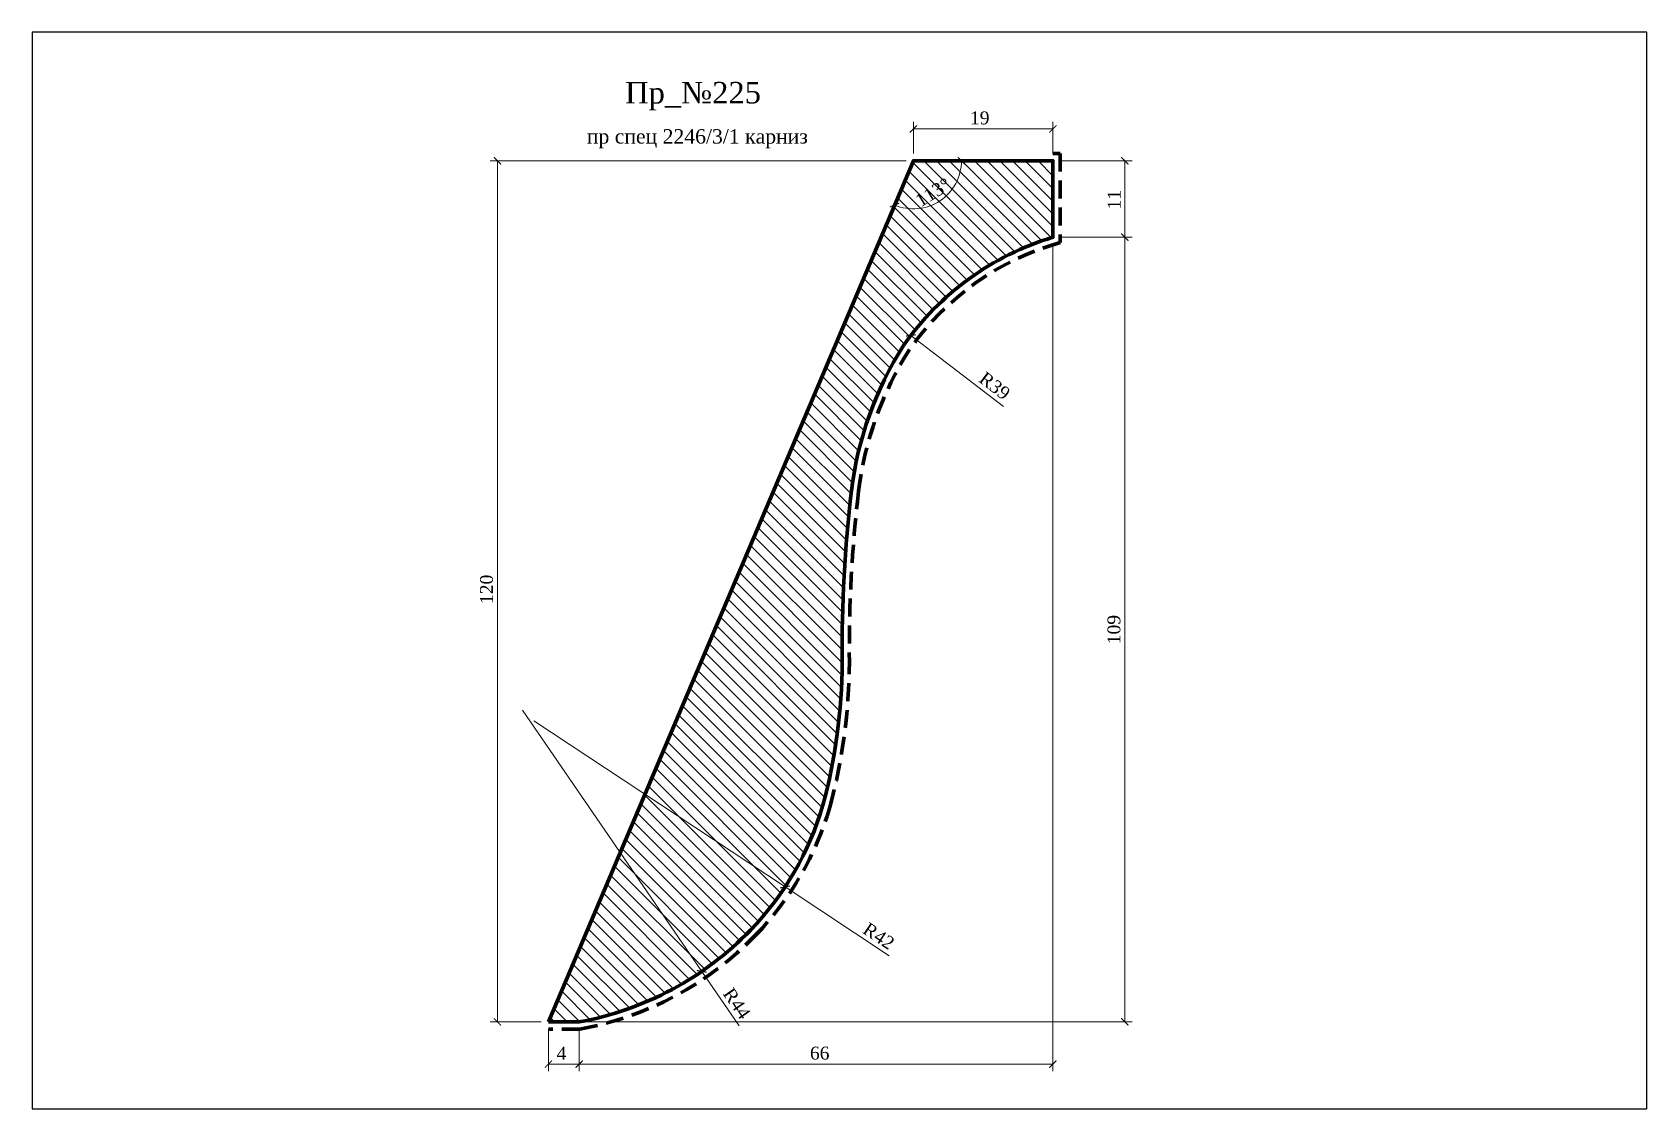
# Model space of a CAD drawing. Header units: millimetres. Extents: x 309150 to 309375, y -99472 to -99322.
import ezdxf

# ---------------------------------------------------------------- set-up
doc = ezdxf.new("R2010")
doc.units = ezdxf.units.MM
doc.header["$MEASUREMENT"] = 0
doc.linetypes.add('HIDDEN', pattern=[0.375, 0.25, -0.125])
doc.layers.add('Outside panel', color=7, linetype='Continuous', lineweight=18, true_color=0x7f5e57)
doc.layers.add('линия 15', color=7, linetype='Continuous', lineweight=15)
doc.layers.add('линия 50', color=1, linetype='Continuous', lineweight=140)
doc.styles.add('ELECT', font='times.ttf')
doc.styles.get("Standard").update_dxf_attribs({"font": 'times.ttf'})
doc.dimstyles.new('M_1', dxfattribs={"dimtxt": 1.8, "dimasz": 1, "dimexe": 1, "dimexo": 1, "dimgap": 0.6, "dimtad": 1, "dimdec": 0, "dimdsep": 46, "dimtxsty": 'Standard', "dimblk": 'ARCHTICK', "dimcen": -5, "dimclrd": 7, "dimclre": 7, "dimclrt": 7, "dimadec": 0, "dimazin": 0, "dimtfac": 1, "dimtdec": 0, "dimtmove": 0, "dimatfit": 3, "dimfxl": 1, "dimtolj": 1, "dimtzin": 0, "dimlwd": 5, "dimlwe": 5, "dimarcsym": 0})

# ---------------------------------------------------------------- blocks, each defined once
blk = doc.blocks.new('_ArchTick')
at = {"color": 0, "linetype": 'ByBlock', "const_width": 0.15}
blk.add_lwpolyline([(-0.5, -0.5), (0.5, 0.5)], dxfattribs=at)
blk = doc.blocks.new('*D10')
at = {"layer": 'Defpoints', "color": 0, "ltscale": 1000, "transparency": 16777216}
for p in [(309221.72, -99460.37), (309226.01, -99460.37), (309226.01, -99466.25)]:
    blk.add_point(p, dxfattribs=at)
at = {"layer": 'линия 15', "color": 7, "lineweight": 5, "ltscale": 1000, "transparency": 16777216}
for p, q in [((309221.72, -99461.37), (309221.72, -99467.25)), ((309226.01, -99461.37), (309226.01, -99467.25)), ((309221.72, -99466.25), (309226.01, -99466.25))]:
    blk.add_line(p, q, dxfattribs=at)
at = {"layer": 'линия 15', "color": 7, "lineweight": 5, "ltscale": 1000, "transparency": 16777216, "rotation": 180}
blk.add_blockref('_ArchTick', (309221.72, -99466.25), dxfattribs=at)
at = {"layer": 'линия 15', "color": 7, "lineweight": 5, "ltscale": 1000, "transparency": 16777216}
blk.add_blockref('_ArchTick', (309226.01, -99466.25), dxfattribs=at)
at = {"layer": 'линия 15', "color": 7, "ltscale": 1000, "transparency": 16777216, "insert": (309223.53, -99464.75), "char_height": 1.8, "attachment_point": 5}
blk.add_mtext('\\A1;4', dxfattribs=at)
blk = doc.blocks.new('*D9')
at = {"layer": 'Defpoints', "color": 0, "ltscale": 1000, "transparency": 16777216}
for p in [(309292.02, -99351.03), (309226.01, -99460.37), (309226.01, -99466.25)]:
    blk.add_point(p, dxfattribs=at)
at = {"layer": 'линия 15', "color": 7, "lineweight": 5, "ltscale": 1000, "transparency": 16777216}
for p, q in [((309292.02, -99352.03), (309292.02, -99467.25)), ((309226.01, -99461.37), (309226.01, -99467.25)), ((309292.02, -99466.25), (309226.01, -99466.25))]:
    blk.add_line(p, q, dxfattribs=at)
at = {"layer": 'линия 15', "color": 7, "lineweight": 5, "ltscale": 1000, "transparency": 16777216, "rotation": 180}
blk.add_blockref('_ArchTick', (309226.01, -99466.25), dxfattribs=at)
at = {"layer": 'линия 15', "color": 7, "lineweight": 5, "ltscale": 1000, "transparency": 16777216}
blk.add_blockref('_ArchTick', (309292.02, -99466.25), dxfattribs=at)
at = {"layer": 'линия 15', "color": 7, "ltscale": 1000, "transparency": 16777216, "insert": (309259.53, -99464.73), "char_height": 1.8, "attachment_point": 5}
blk.add_mtext('\\A1;66', dxfattribs=at)
blk = doc.blocks.new('*D8')
at = {"layer": 'Defpoints', "color": 0, "ltscale": 1000, "transparency": 16777216}
for p in [(309272.58, -99340.37), (309272.58, -99340.37), (309292.03, -99340.38), (309277.89, -99344.46), (309221.72, -99460.37)]:
    blk.add_point(p, dxfattribs=at)
at = {"layer": 'линия 15', "color": 7, "lineweight": 5, "ltscale": 1000, "transparency": 16777216}
blk.add_arc((309272.58, -99340.37), 6.7, 247.0315, 359.9623, dxfattribs=at)
for p, rotation in [((309279.28, -99340.37), 89.96231053433023), ((309269.97, -99346.54), 157.0314935492711)]:
    blk.add_blockref('_ArchTick', p, dxfattribs=dict(at, rotation=rotation))
at = {"layer": 'линия 15', "color": 7, "ltscale": 1000, "transparency": 16777216, "insert": (309275.31, -99344.78), "char_height": 1.8, "attachment_point": 5, "rotation": 31.6822}
blk.add_mtext('\\A1;113°', dxfattribs=at)
blk = doc.blocks.new('*D7')
at = {"layer": 'Defpoints', "color": 0, "ltscale": 1000, "transparency": 16777216}
for p in [(309292.02, -99351.03), (309221.72, -99460.37), (309302.06, -99460.37)]:
    blk.add_point(p, dxfattribs=at)
at = {"layer": 'линия 15', "color": 7, "lineweight": 5, "ltscale": 1000, "transparency": 16777216}
for p, q in [((309293.02, -99351.03), (309303.06, -99351.03)), ((309302.06, -99351.03), (309302.06, -99460.37)), ((309222.72, -99460.37), (309303.06, -99460.37))]:
    blk.add_line(p, q, dxfattribs=at)
for p, rotation in [((309302.06, -99351.03), 90), ((309302.06, -99460.37), 270)]:
    blk.add_blockref('_ArchTick', p, dxfattribs=dict(at, rotation=rotation))
at = {"layer": 'линия 15', "color": 7, "ltscale": 1000, "transparency": 16777216, "insert": (309300.54, -99405.7), "char_height": 1.8, "attachment_point": 5, "rotation": 90}
blk.add_mtext('\\A1;109', dxfattribs=at)
blk = doc.blocks.new('*D5')
at = {"layer": 'Defpoints', "color": 0, "ltscale": 1000, "transparency": 16777216}
for p in [(309272.58, -99340.37), (309214.61, -99460.37), (309221.72, -99460.37)]:
    blk.add_point(p, dxfattribs=at)
at = {"layer": 'линия 15', "color": 7, "lineweight": 5, "ltscale": 1000, "transparency": 16777216}
for p, q in [((309271.58, -99340.37), (309213.61, -99340.37)), ((309214.61, -99340.37), (309214.61, -99460.37)), ((309220.72, -99460.37), (309213.61, -99460.37))]:
    blk.add_line(p, q, dxfattribs=at)
for p, rotation in [((309214.61, -99340.37), 90), ((309214.61, -99460.37), 270)]:
    blk.add_blockref('_ArchTick', p, dxfattribs=dict(at, rotation=rotation))
at = {"layer": 'линия 15', "color": 7, "ltscale": 1000, "transparency": 16777216, "insert": (309213.1, -99400.09), "char_height": 1.8, "attachment_point": 5, "rotation": 90}
blk.add_mtext('\\A1;120', dxfattribs=at)
blk = doc.blocks.new('*D4')
at = {"layer": 'Defpoints', "color": 0, "ltscale": 1000, "transparency": 16777216}
for p in [(309292.03, -99335.93), (309272.58, -99340.37), (309292.03, -99340.38)]:
    blk.add_point(p, dxfattribs=at)
at = {"layer": 'линия 15', "color": 7, "lineweight": 5, "ltscale": 1000, "transparency": 16777216}
for p, q in [((309272.58, -99339.37), (309272.58, -99334.93)), ((309292.03, -99339.38), (309292.03, -99334.93)), ((309272.58, -99335.93), (309292.03, -99335.93))]:
    blk.add_line(p, q, dxfattribs=at)
at = {"layer": 'линия 15', "color": 7, "lineweight": 5, "ltscale": 1000, "transparency": 16777216, "rotation": 180}
blk.add_blockref('_ArchTick', (309272.58, -99335.93), dxfattribs=at)
at = {"layer": 'линия 15', "color": 7, "lineweight": 5, "ltscale": 1000, "transparency": 16777216}
blk.add_blockref('_ArchTick', (309292.03, -99335.93), dxfattribs=at)
at = {"layer": 'линия 15', "color": 7, "ltscale": 1000, "transparency": 16777216, "insert": (309281.83, -99334.41), "char_height": 1.8, "attachment_point": 5}
blk.add_mtext('\\A1;19', dxfattribs=at)
blk = doc.blocks.new('*D6')
at = {"layer": 'Defpoints', "color": 0, "ltscale": 1000, "transparency": 16777216}
for p in [(309292.03, -99340.38), (309292.02, -99351.03), (309302.06, -99351.03)]:
    blk.add_point(p, dxfattribs=at)
at = {"layer": 'линия 15', "color": 7, "lineweight": 5, "ltscale": 1000, "transparency": 16777216}
for p, q in [((309293.03, -99340.38), (309303.06, -99340.38)), ((309302.06, -99340.38), (309302.06, -99351.03)), ((309293.02, -99351.03), (309303.06, -99351.03))]:
    blk.add_line(p, q, dxfattribs=at)
for p, rotation in [((309302.06, -99340.38), 90), ((309302.06, -99351.03), 270)]:
    blk.add_blockref('_ArchTick', p, dxfattribs=dict(at, rotation=rotation))
at = {"layer": 'линия 15', "color": 7, "ltscale": 1000, "transparency": 16777216, "insert": (309300.56, -99345.8), "char_height": 1.8, "attachment_point": 5, "rotation": 90}
blk.add_mtext('\\A1;11', dxfattribs=at)
blk = doc.blocks.new('*D3')
at = {"layer": 'Defpoints', "color": 0, "ltscale": 1000, "transparency": 16777216}
for p in [(309218.11, -99416.94), (309243.09, -99453.33)]:
    blk.add_point(p, dxfattribs=at)
at = {"layer": 'линия 15', "color": 7, "lineweight": 5, "ltscale": 1000, "transparency": 16777216}
for p in [(309218.11, -99416.94), (309248.3, -99460.92)]:
    blk.add_line(p, (309243.09, -99453.33), dxfattribs=at)
at = {"layer": 'линия 15', "color": 7, "lineweight": 5, "ltscale": 1000, "transparency": 16777216, "rotation": 124.4698989220692}
blk.add_blockref('_ArchTick', (309243.09, -99453.33), dxfattribs=at)
at = {"layer": 'линия 15', "color": 7, "ltscale": 1000, "transparency": 16777216, "insert": (309247.98, -99457.8), "char_height": 1.8, "attachment_point": 5, "rotation": 304.4699}
blk.add_mtext('\\A1;R44', dxfattribs=at)
blk = doc.blocks.new('*D1')
at = {"layer": 'Defpoints', "color": 0, "ltscale": 1000, "transparency": 16777216}
for p in [(309272.24, -99364.71), (309303.32, -99388.52)]:
    blk.add_point(p, dxfattribs=at)
at = {"layer": 'линия 15', "color": 7, "lineweight": 5, "ltscale": 1000, "transparency": 16777216}
blk.add_line((309285.16, -99374.61), (309272.24, -99364.71), dxfattribs=at)
at = {"layer": 'линия 15', "color": 7, "lineweight": 5, "ltscale": 1000, "transparency": 16777216, "rotation": 142.5547914058344}
blk.add_blockref('_ArchTick', (309272.24, -99364.71), dxfattribs=at)
at = {"layer": 'линия 15', "color": 7, "ltscale": 1000, "transparency": 16777216, "insert": (309283.91, -99371.74), "char_height": 1.8, "attachment_point": 5, "rotation": 322.5548}
blk.add_mtext('\\A1;R39', dxfattribs=at)
blk = doc.blocks.new('*D2')
at = {"layer": 'Defpoints', "color": 0, "ltscale": 1000, "transparency": 16777216}
for p in [(309219.67, -99418.43), (309254.7, -99441.57)]:
    blk.add_point(p, dxfattribs=at)
at = {"layer": 'линия 15', "color": 7, "lineweight": 5, "ltscale": 1000, "transparency": 16777216}
for p in [(309219.67, -99418.43), (309269.21, -99451.16)]:
    blk.add_line(p, (309254.7, -99441.57), dxfattribs=at)
at = {"layer": 'линия 15', "color": 7, "lineweight": 5, "ltscale": 1000, "transparency": 16777216, "rotation": 146.5530336958293}
blk.add_blockref('_ArchTick', (309254.7, -99441.57), dxfattribs=at)
at = {"layer": 'линия 15', "color": 7, "ltscale": 1000, "transparency": 16777216, "insert": (309267.76, -99448.4), "char_height": 1.8, "attachment_point": 5, "rotation": 326.553}
blk.add_mtext('\\A1;R42', dxfattribs=at)

msp = doc.modelspace()

# ---------------------------------------------------------------- hatches: boundary and pattern name
at = {"layer": 'Outside panel', "ltscale": 1000}
h = msp.add_hatch(dxfattribs=at)
h.set_pattern_fill('ANSI31', color=256, scale=10, angle=90)
h.set_pattern_definition([(135, (-374.1931, -7901.7623), (-0.8838834765, -0.8838834765), [])])
h.paths.add_polyline_path([(309292.03, -99340.38), (309272.58, -99340.37), (309221.72, -99460.37), (309226.01, -99460.37, 0.157067), (309249.87, -99447.59, 0.121808), (309259.98, -99430.16, 0.064292), (309262.66, -99410.26, -0.031159), (309263.95, -99386.31, -0.111979), (309271.21, -99366.12, -0.168794), (309292.02, -99351.03)])

# ---------------------------------------------------------------- linework, layer by layer
at = {"color": 6, "ltscale": 1000}
msp.add_lwpolyline([(309149.78, -99472.47), (309374.78, -99472.47), (309374.78, -99322.47), (309149.78, -99322.47)], close=True, dxfattribs=at)
at = {"layer": 'линия 50', "color": 1, "linetype": 'HIDDEN', "ltscale": 10, "true_color": 0xff0909}
msp.add_lwpolyline([(309292.03, -99339.38), (309293.03, -99339.38), (309293.02, -99351.78, 0.173651), (309272.05, -99366.67, 0.111853), (309264.94, -99386.43, 0.031164), (309263.66, -99410.26, -0.064347), (309260.94, -99430.43, -0.121869), (309250.59, -99448.29, -0.157581), (309226.1, -99461.37), (309221.73, -99461.37)], format="xyb", dxfattribs=at)
at = {"layer": 'линия 50', "color": 7}
msp.add_lwpolyline([(309221.72, -99460.37), (309272.58, -99340.37), (309292.03, -99340.38), (309292.02, -99351.03, 0.168794), (309271.21, -99366.12, 0.111979), (309263.95, -99386.31, 0.031159), (309262.66, -99410.26, -0.064292), (309259.98, -99430.16, -0.121808), (309249.87, -99447.59, -0.157067), (309226.01, -99460.37), (309221.72, -99460.37)], format="xyb", dxfattribs=at)

# ---------------------------------------------------------------- texts
at = {"color": 5, "ltscale": 1000, "style": 'ELECT'}
msp.add_text('Пр_№225', height=3, dxfattribs=at).set_placement((309232.41, -99332.38))
at = {"color": 7, "ltscale": 1000, "style": 'ELECT'}
msp.add_text('пр спец 2246/3/1 карниз ', height=2, dxfattribs=at).set_placement((309227.08, -99337.97))

# ---------------------------------------------------------------- dimensions: what is measured, and where the dimension line sits
at = {"layer": 'линия 15', "color": 1, "ltscale": 1000, "true_color": 0xff0909}
dim = msp.add_linear_dim(base=(309292.03, -99335.93), p1=(309272.58, -99340.37), p2=(309292.03, -99340.38), dimstyle='M_1', dxfattribs=at)
dim.commit()
dim.dimension.update_dxf_attribs({"geometry": '*D4', "text_midpoint": (309281.83, -99335.93), "dimtype": 128})
for base, p1, p2, picture, middle in [((309214.61, -99460.37), (309272.58, -99340.37), (309221.72, -99460.37), '*D5', (309214.61, -99400.09)), ((309302.06, -99351.03), (309292.03, -99340.38), (309292.02, -99351.03), '*D6', (309302.06, -99345.8))]:
    dim = msp.add_linear_dim(base=base, p1=p1, p2=p2, angle=90, dimstyle='M_1', dxfattribs=at)
    dim.commit()
    dim.dimension.update_dxf_attribs({"geometry": picture, "text_midpoint": middle, "dimtype": 128})
dim = msp.add_angular_dim_2l(base=(309277.89, -99344.46), line1=((309272.58, -99340.37), (309292.03, -99340.38)), line2=((309221.72, -99460.37), (309272.58, -99340.37)), dimstyle='M_1', override={"dimscale": 0}, dxfattribs=at)
dim.commit()
dim.dimension.update_dxf_attribs({"geometry": '*D8', "text_midpoint": (309276.1, -99346.07), "dimtype": 130})
dim = msp.add_linear_dim(base=(309302.06, -99460.37), p1=(309292.02, -99351.03), p2=(309221.72, -99460.37), angle=90, dimstyle='M_1', dxfattribs=at)
dim.commit()
dim.dimension.update_dxf_attribs({"geometry": '*D7', "text_midpoint": (309300.54, -99405.7)})
at = {"layer": 'линия 15', "color": 7, "ltscale": 1000}
for p1, picture, middle in [((309292.02, -99351.03), '*D9', (309259.53, -99466.25)), ((309221.72, -99460.37), '*D10', (309223.53, -99466.25))]:
    dim = msp.add_linear_dim(base=(309226.01, -99466.25), p1=p1, p2=(309226.01, -99460.37), dimstyle='M_1', dxfattribs=at)
    dim.commit()
    dim.dimension.update_dxf_attribs({"geometry": picture, "text_midpoint": middle, "dimtype": 128})
at = {"layer": 'линия 15', "color": 1, "ltscale": 1000, "true_color": 0xff0909}
for center, mpoint, picture, middle in [((309303.32, -99388.52), (309272.24, -99364.71), '*D1', (309282.99, -99372.94)), ((309218.11, -99416.94), (309243.09, -99453.33), '*D3', (309246.75, -99458.65)), ((309219.67, -99418.43), (309254.7, -99441.57), '*D2', (309266.93, -99449.65))]:
    dim = msp.add_radius_dim(center=center, mpoint=mpoint, dimstyle='M_1', dxfattribs=at)
    dim.commit()
    dim.dimension.update_dxf_attribs({"geometry": picture, "text_midpoint": middle, "dimtype": 132})

doc.saveas('drawing.dxf')
